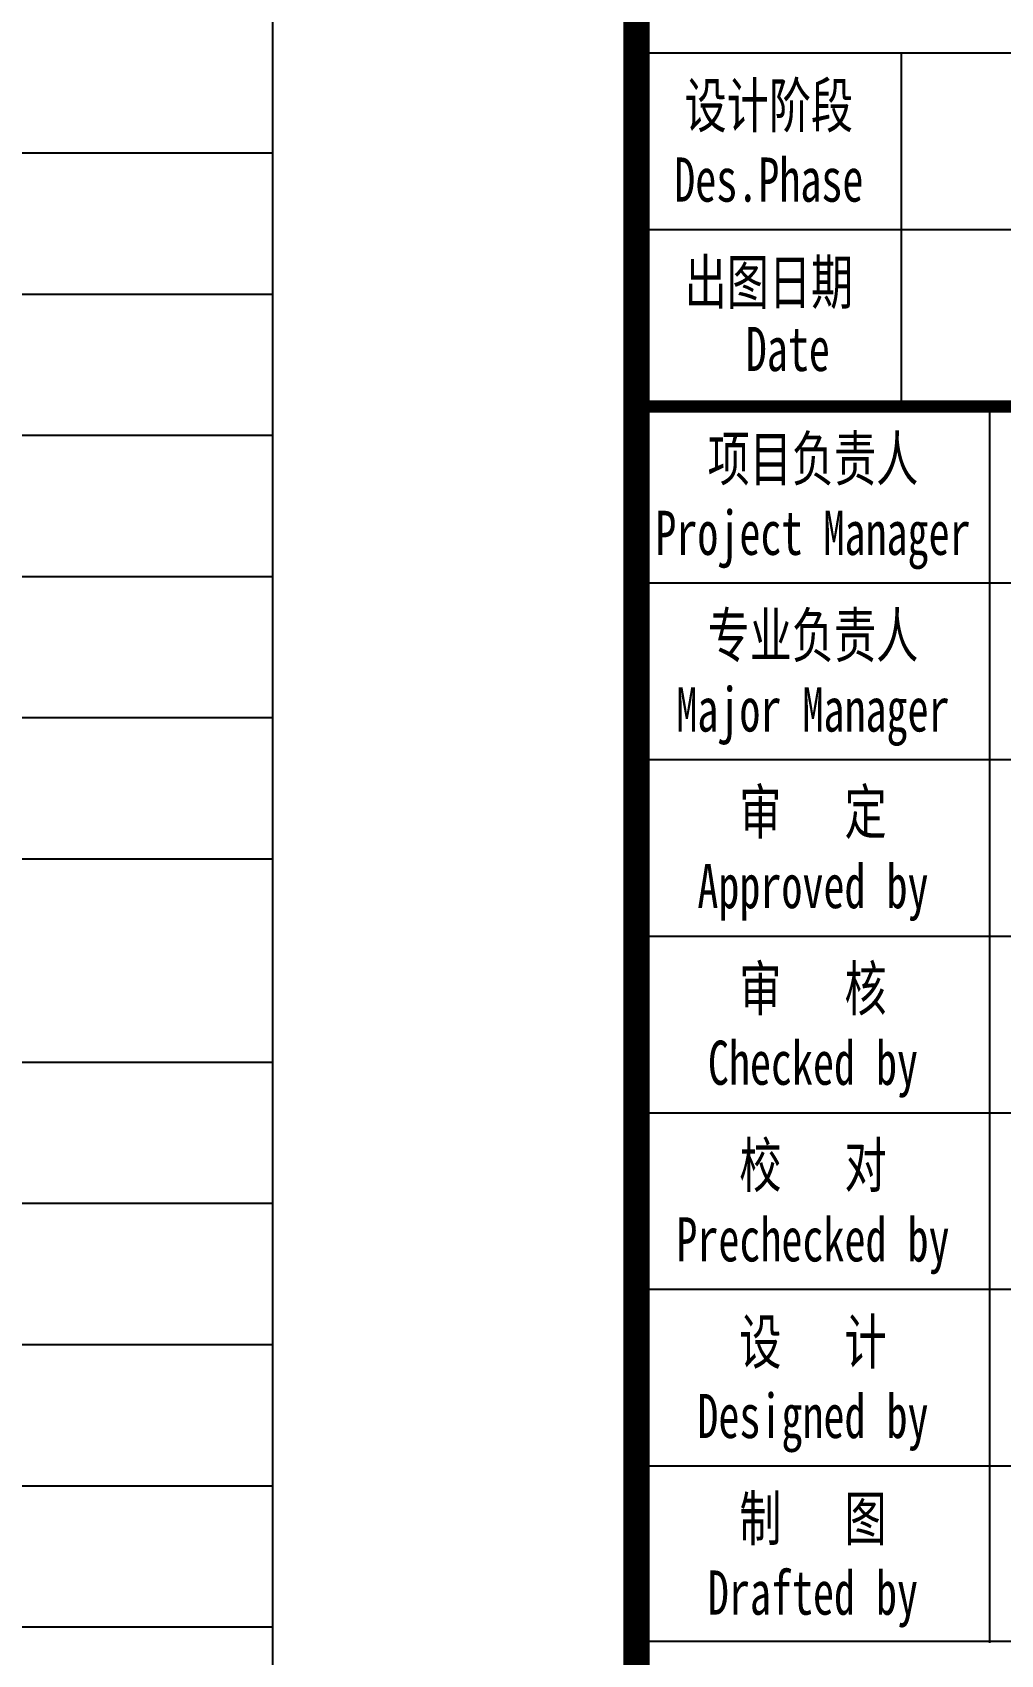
# Model space of a CAD drawing. Extents: x 180850 to 1400258, y 48356 to 327067.
# Drawn here: x 297555 to 301432, y 139271 to 145765 of the extents above; entities that cross this region are included whole.
import ezdxf
from ezdxf.enums import TextEntityAlignment as Align

# ---------------------------------------------------------------- set-up
doc = ezdxf.new("R2010")
doc.units = 0
doc.header["$LTSCALE"] = 1000
doc.layers.add('PUB_TITLE', color=4, linetype='Continuous')
doc.layers.add('TK', color=4, linetype='Continuous')
doc.styles.add('_gyy_title_ST', font='', dxfattribs={"width": 0.8})
doc.styles.get('_gyy_title_ST').set_extended_font_data('SimSun')

msp = doc.modelspace()

# ---------------------------------------------------------------- linework, layer by layer
at = {"layer": 'PUB_TITLE'}
for p, q in [((304923.14, 145681.19), (299973.64, 145681.19)), ((301034.25, 145681.19), (301034.25, 144267.05)), ((304923.14, 144974.12), (299973.64, 144974.12)), ((301387.78, 144267.05), (301387.78, 139317.55)), ((304923.14, 143559.98), (299973.64, 143559.98)), ((304923.14, 142852.9), (299973.64, 142852.9)), ((304923.14, 142145.83), (299973.64, 142145.83)), ((304923.14, 141438.76), (299973.64, 141438.76)), ((304923.14, 140731.69), (299973.64, 140731.69)), ((304923.14, 140024.62), (299973.64, 140024.62))]:
    msp.add_line(p, q, dxfattribs=at)
at = {"layer": 'PUB_TITLE', "const_width": 106.06}
msp.add_lwpolyline([(299973.64, 176014.52), (304923.14, 176014.52), (304923.14, 135428.66), (299973.64, 135428.66)], close=True, dxfattribs=at)
at = {"layer": 'PUB_TITLE', "const_width": 49.49}
msp.add_lwpolyline([(299973.64, 144267.05), (304923.14, 144267.05)], dxfattribs=at)
at = {"layer": 'PUB_TITLE'}
msp.add_lwpolyline([(299973.64, 144267.05), (304923.14, 144267.05), (304923.14, 139323.57), (299973.64, 139323.57)], close=True, dxfattribs=at)
msp.add_lwpolyline([(304923.14, 144267.05), (304923.14, 139323.57), (299973.64, 139323.57)], dxfattribs=at)
at = {"layer": 'TK'}
for p, q in [((298515.61, 172017.71), (298515.61, 137093.73)), ((283388.73, 145282.74), (298515.61, 145282.74)), ((283388.73, 144717.47), (298515.61, 144717.47)), ((283388.73, 144152.2), (298515.61, 144152.2)), ((283388.73, 143586.93), (298515.61, 143586.93)), ((283388.73, 143021.67), (298515.61, 143021.67)), ((282689.19, 142456.4), (298515.61, 142456.4)), ((282689.19, 141642.56), (298515.61, 141642.56)), ((283388.73, 141077.3), (298515.61, 141077.3)), ((283388.73, 140512.03), (298515.61, 140512.03)), ((283388.73, 139946.76), (298515.61, 139946.76)), ((283388.73, 139381.49), (298515.61, 139381.49))]:
    msp.add_line(p, q, dxfattribs=at)

# ---------------------------------------------------------------- texts
at = {"layer": 'PUB_TITLE', "style": '_gyy_title_ST', "width": 0.7}
for s, height, p in [('设计阶段', 176.767, (300503.95, 145384.22)), ('Des.Phase', 176.767, (300503.95, 145087.26)), ('出图日期', 176.767, (300503.95, 144677.15)), ('Date', 176.767, (300580, 144409.15)), ('项目负责人', 176.767, (300680.71, 143970.08)), ('Project Manager', 176.7675, (300680.71, 143673.11)), ('专业负责人', 176.767, (300680.71, 143263.01)), ('Major Manager', 176.7675, (300680.71, 142966.04)), ('审   定', 176.767, (300680.72, 142555.94)), ('Approved by', 176.7675, (300680.71, 142258.97)), ('审   核', 176.767, (300680.72, 141848.86)), ('Checked by', 176.767, (300680.71, 141551.9)), ('校   对', 176.767, (300680.72, 141141.79)), ('Prechecked by', 176.7675, (300680.71, 140844.82)), ('设   计', 176.767, (300680.72, 140434.72)), ('Designed by', 176.7675, (300680.71, 140137.75)), ('制   图', 176.767, (300680.72, 139727.65)), ('Drafted by', 176.767, (300680.71, 139430.68))]:
    msp.add_text(s, height=height, dxfattribs=at).set_placement(p, align=Align.CENTER)

doc.saveas('drawing.dxf')
